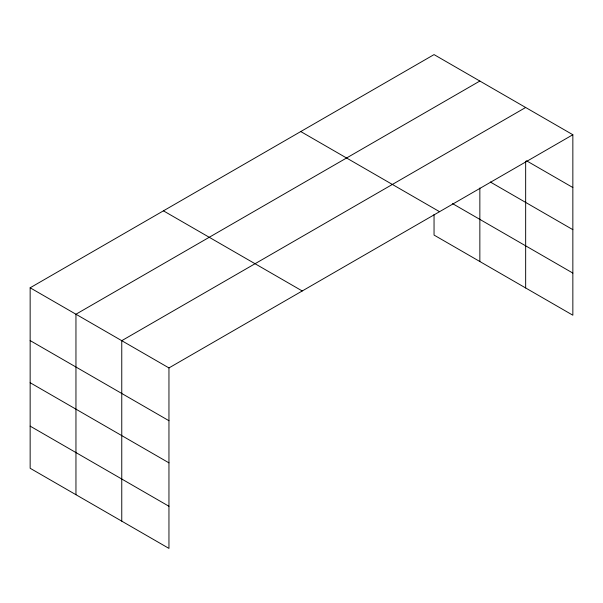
<?xml version="1.0" encoding="UTF-8"?>
<svg xmlns="http://www.w3.org/2000/svg" width="603" height="603" viewBox="0 0 603 603"><rect width="100%" height="100%" fill="white"/><g stroke="black" fill="none" stroke-linecap="round" stroke-linejoin="round"><path stroke-width="0.9" d="M525.658 161.22L525.658 287.963M30.15 287.789L168.953 367.928L168.953 548.398L30.15 468.267L30.15 287.789L434.047 54.602L572.85 134.733L572.85 315.211L434.047 235.072L434.047 214.472M479.852 81.043L75.955 314.231L75.955 494.709M525.658 107.492L121.761 340.68L121.761 521.15M168.953 367.928L572.85 134.733M526.472 160.752L572.85 187.525M490.299 182L572.85 229.66M452.529 203.61L572.85 273.076M300.761 131.552L439.564 211.691M163.436 210.839L302.239 290.97M30.15 340.582L168.953 420.713M30.15 382.717L168.953 462.855M30.15 426.125L168.953 506.264M479.852 187.978L479.852 261.521"/></g></svg>
